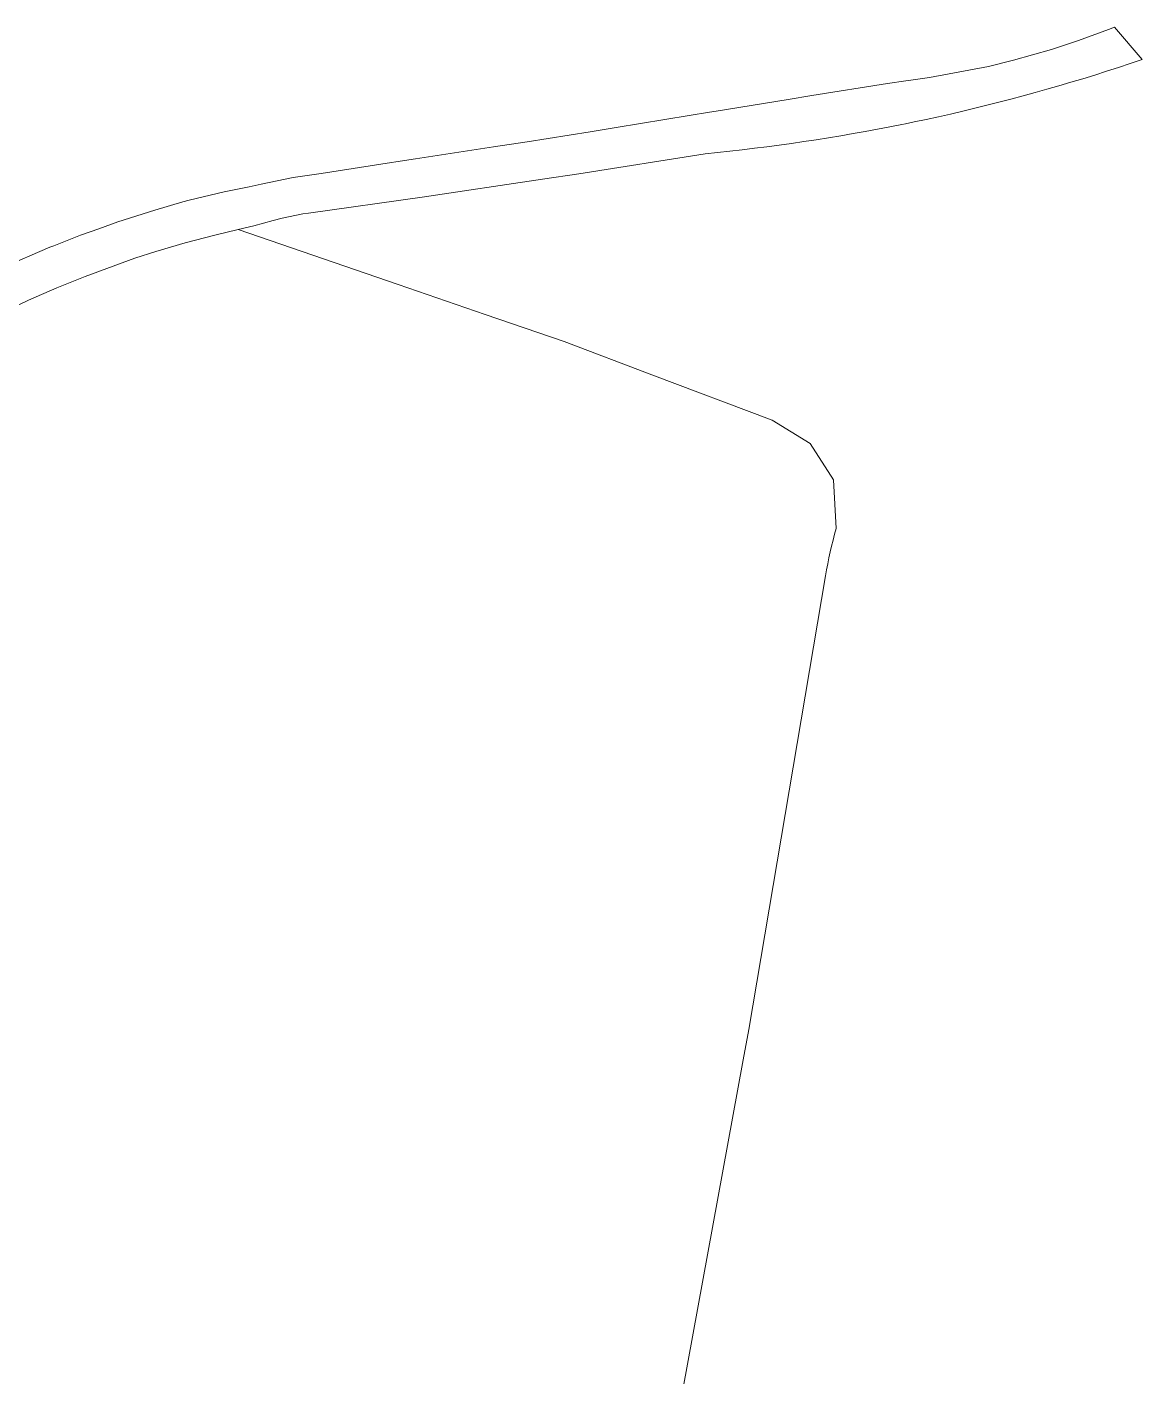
# Model space of a CAD drawing. Header units: metres. Extents: x 302407 to 305113, y 6184433 to 6187336.
# Drawn here: x 303995 to 305113, y 6185407 to 6186760 of the extents above; entities that cross this region are included whole.
import ezdxf

# ---------------------------------------------------------------- set-up
doc = ezdxf.new("R2010")
doc.units = ezdxf.units.M
doc.layers.add('Cadastre Land Parcels_SP_EXT', color=7, linetype='Continuous', lineweight=5)

msp = doc.modelspace()

# ---------------------------------------------------------------- linework, layer by layer
at = {"layer": 'Cadastre Land Parcels_SP_EXT', "linetype": 'Continuous'}
for points in [[(303950.5, 6186464.7), (303996.2, 6186486.6), (304024.4, 6186498.8), (304052.8, 6186510.3), (304102.8, 6186528.7), (304123.9, 6186535.4), (304153.2, 6186543.9), (304182.8, 6186551.8), (304206.3, 6186557.2), (304221.9, 6186561), (304241.5, 6186566.4), (304250.3, 6186568.8), (304271.2, 6186573), (304276.9, 6186573.8), (304390.8, 6186589.8), (304511.4, 6186607.7), (304547.8, 6186613.2), (304674.5, 6186633.2), (304687, 6186634.5), (304699.4, 6186635.8), (304711.8, 6186637.2), (304724.2, 6186638.7), (304736.5, 6186640.2), (304748.9, 6186641.9), (304761.3, 6186643.6), (304773.6, 6186645.4), (304785.9, 6186647.3), (304798.3, 6186649.2), (304810.6, 6186651.3), (304822.9, 6186653.4), (304835.1, 6186655.6), (304847.4, 6186657.8), (304859.7, 6186660.2), (304871.9, 6186662.6), (304875.6, 6186663.4), (304884.1, 6186665.1), (304896.3, 6186667.7), (304908.5, 6186670.4), (304920.7, 6186673.1), (304932.8, 6186676), (304945, 6186678.9), (304957.1, 6186681.9), (304969.2, 6186684.9), (304981.2, 6186688.1), (304993.3, 6186691.3), (305005.3, 6186694.6), (305017.3, 6186697.9), (305029.3, 6186701.4), (305041.3, 6186704.9), (305053.2, 6186708.5), (305065.2, 6186712.2), (305077.1, 6186716), (305088.9, 6186719.8), (305100.8, 6186723.7), (305112.6, 6186727.7), (305085, 6186760.3), (305079.1, 6186757.9), (305048.8, 6186746.7), (305022, 6186737.8), (304983.8, 6186727), (304958.6, 6186720.8), (304899.6, 6186709.6), (304883.1, 6186707.3), (304875.9, 6186706.3), (304857.3, 6186703.7), (304781.7, 6186691.5), (304757.9, 6186687.6), (304685.7, 6186676), (304679, 6186674.9), (304658.4, 6186671.6), (304585.5, 6186659.7), (304559.2, 6186655.4), (304496.2, 6186645.2), (304462.5, 6186640.1), (304384.1, 6186628.1), (304364.3, 6186625.1), (304360.2, 6186624.4), (304289.4, 6186613.6), (304261.4, 6186609.4), (304229.5, 6186602.8), (304217.3, 6186600.2), (304192.4, 6186595.1), (304157.3, 6186586.7), (304150.9, 6186585.1), (304122.7, 6186576.8), (304085.6, 6186565), (304066.5, 6186557.9), (304048.3, 6186551.6), (304021.4, 6186541), (304017.5, 6186539.5), (303969.8, 6186518.8)], [(304646.9, 6185364.9), (304712.7, 6185725), (304718.3, 6185755.4), (304795.3, 6186210.1), (304796.4, 6186216.1), (304797.5, 6186222.1), (304798.7, 6186228.1), (304800, 6186234.1), (304801.4, 6186240), (304802.8, 6186246), (304804.4, 6186251.9), (304806, 6186257.7), (304803.2, 6186306.4), (304780, 6186342.7), (304741.7, 6186366), (304621, 6186411.7), (304533.1, 6186445.1), (304454.1, 6186472.2), (304366.7, 6186502.2), (304206.3, 6186557.2), (304182.8, 6186551.8), (304153.2, 6186543.9), (304123.9, 6186535.4), (304102.8, 6186528.7), (304052.8, 6186510.3), (304024.4, 6186498.8), (303996.2, 6186486.6), (303950.5, 6186464.7)]]:
    msp.add_lwpolyline(points, dxfattribs=at)

doc.saveas('drawing.dxf')
